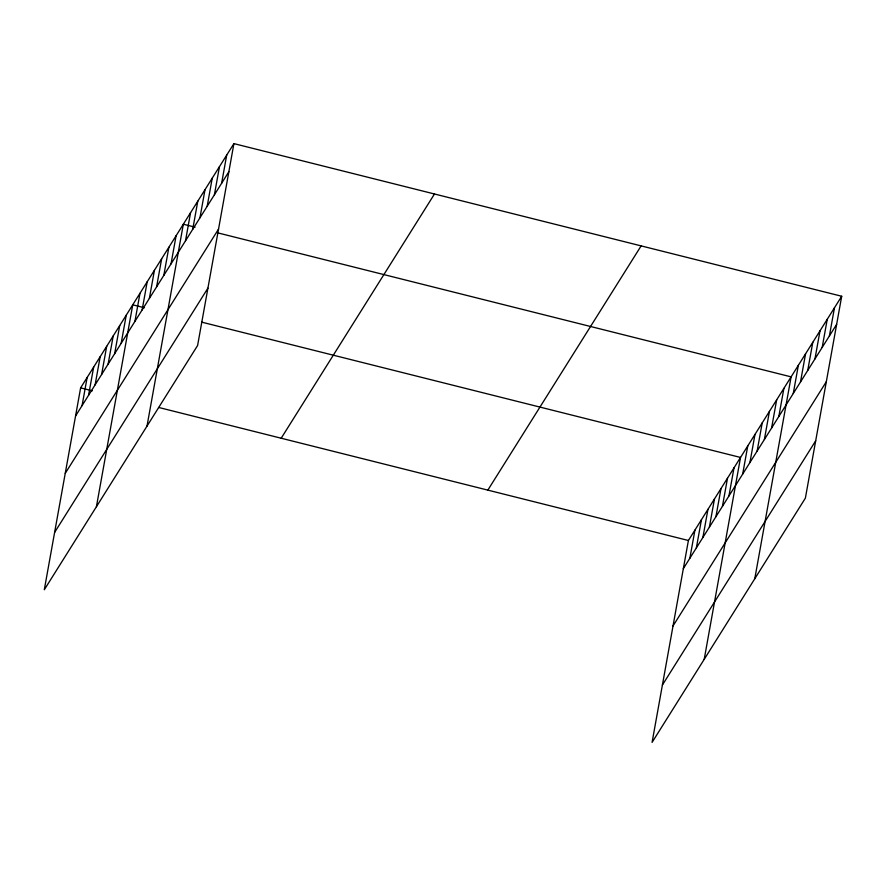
<?xml version="1.0" encoding="UTF-8"?>
<svg xmlns="http://www.w3.org/2000/svg" width="886" height="886" viewBox="0 0 886 886"><rect width="100%" height="100%" fill="white"/><g stroke="black" fill="none" stroke-linecap="round" stroke-linejoin="round"><path stroke-width="1.33" d="M233.915 143.621L80.626 387.858L44.3 589.744L197.6 345.507L233.915 143.621L841.7 296.256L805.374 498.142L652.085 742.379L688.4 540.493L841.7 296.256M82.077 405.611L87.138 377.48M88.589 395.234L93.65 367.103M95.112 384.856L100.173 356.726M101.624 374.468L106.685 346.337M108.136 364.091L113.198 335.96M114.648 353.713L119.71 325.583M121.172 343.336L126.233 315.206M96.419 506.703L132.745 304.817L144.462 307.763M134.916 321.441L139.977 293.31M142.137 309.923L147.198 281.792M149.369 298.405L154.43 270.274M156.589 286.898L161.651 258.767M163.821 275.38L168.883 247.249M171.042 263.862L176.104 235.731M147.01 426.1L183.336 224.224L195.053 227.17M185.495 240.837L190.556 212.706M192.727 229.319L197.788 201.2M199.948 217.812L205.009 189.682M207.18 206.294L212.241 178.164M214.401 194.787L219.462 166.657M221.633 183.269L226.694 155.139M689.862 558.246L694.923 530.116M696.374 547.869L701.435 519.739M702.886 537.481L707.947 509.35M709.398 527.104L714.459 498.973M715.921 516.726L720.982 488.596M722.433 506.349L727.495 478.219M728.945 495.961L734.007 467.83M704.204 659.339L740.53 457.453L201.775 322.161M742.689 474.065L747.751 445.935M749.921 462.558L754.983 434.428M757.142 451.04L762.204 422.91M764.374 439.522L769.436 411.403M771.595 428.016L776.657 399.885M778.827 416.498L783.888 388.367M754.783 578.735L791.109 376.86L217.192 232.73M793.28 393.473L798.341 365.342M800.501 381.955L805.562 353.824M807.733 370.448L812.794 342.317M814.954 358.93L820.015 330.799M822.186 347.412L827.247 319.281M829.407 335.905L834.468 307.774M75.565 415.988L228.854 171.751M65.243 473.334L218.543 229.097M54.622 532.408L207.911 288.171M281.194 438.227L434.483 193.99M487.832 490.124L641.132 245.887M683.339 568.624L836.639 324.387M673.028 625.959L826.317 381.722M662.396 685.033L815.696 440.796M80.626 387.858L92.343 390.804M158.771 407.482L688.4 540.493"/></g></svg>
